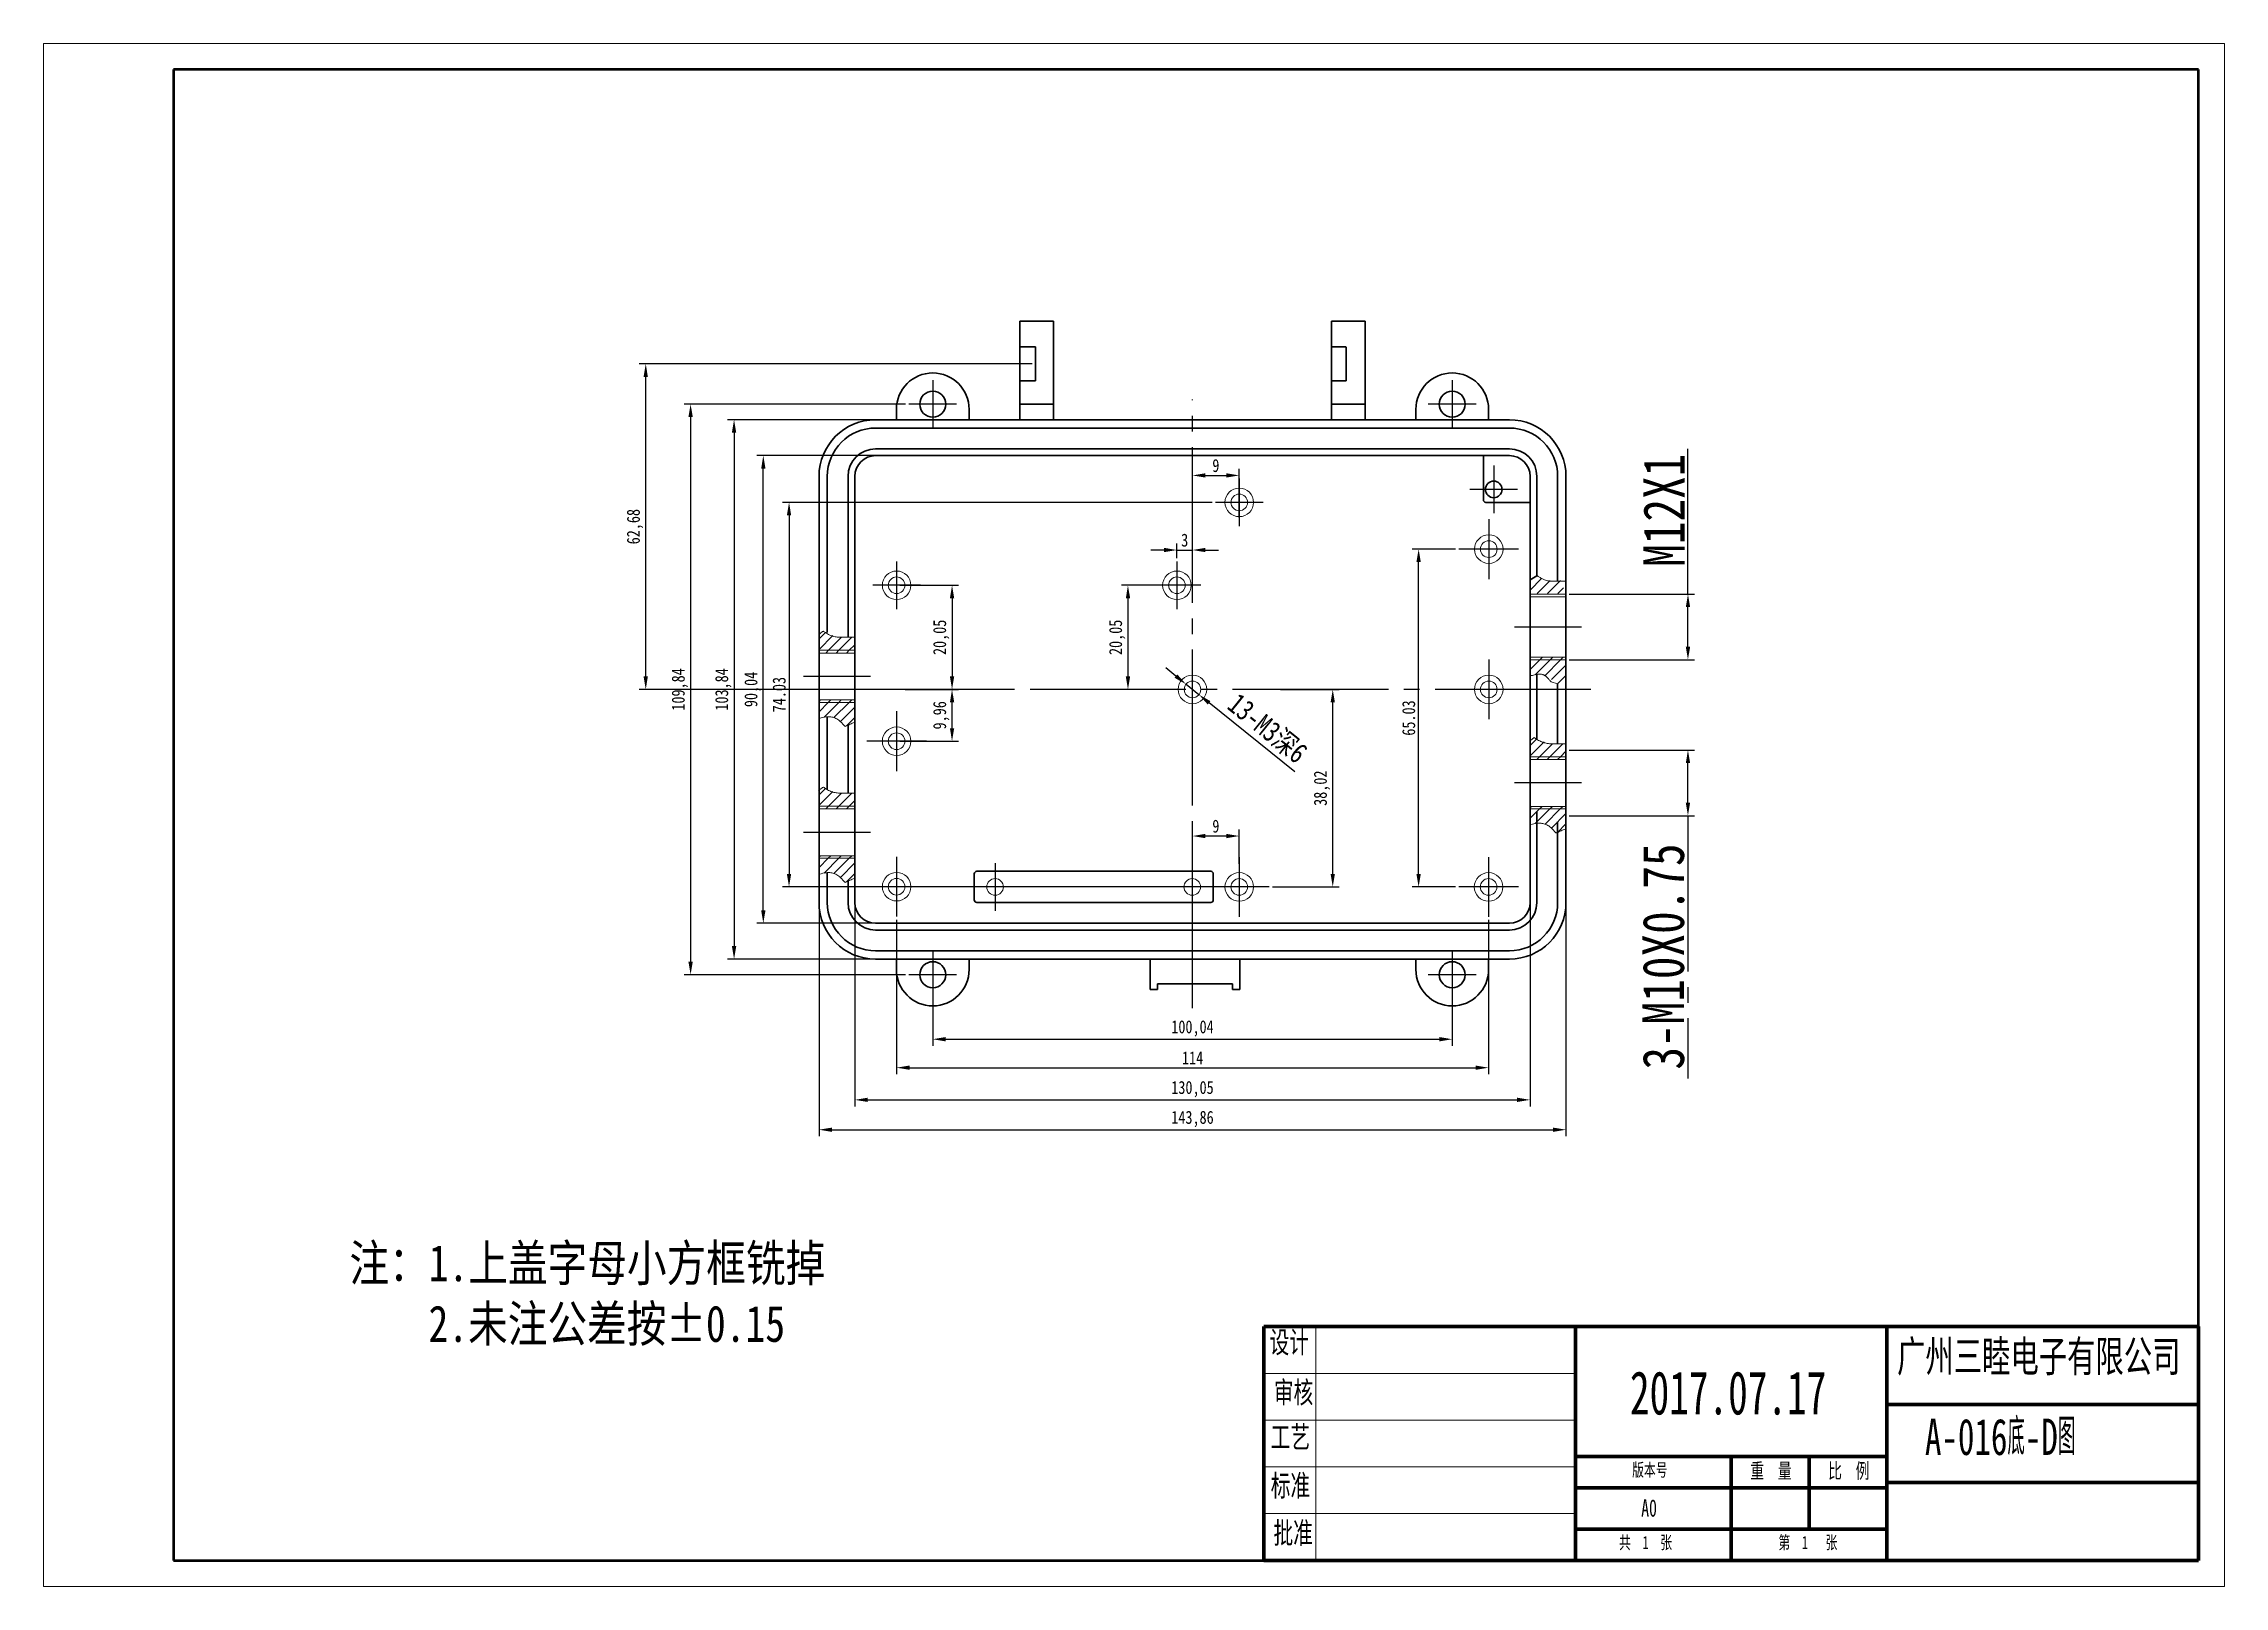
# Model space of a CAD drawing. Header units: millimetres. Extents: x -218 to 202, y -142 to 155.
import ezdxf

# ---------------------------------------------------------------- set-up
doc = ezdxf.new("R2010")
doc.units = ezdxf.units.MM
doc.header["$PDSIZE"] = -5
doc.linetypes.add('EB_DASHDOT', pattern=[39, 30, -3, 3, -3])
doc.layers.get('0').update_dxf_attribs({"lineweight": 0})
doc.layers.get('Defpoints').update_dxf_attribs({"lineweight": 0})
for name, color, linetype, lineweight in [('CAXA0', 7, 'Continuous', 70), ('CAXA1', 1, 'EB_DASHDOT', 25), ('CAXA4', 3, 'Continuous', 25), ('图框_内框线', 5, 'Continuous', 50), ('图框_外框线', 7, 'EB_DASHDOT', 0), ('图框_标题栏属性', 1, 'EB_DASHDOT', 0)]:
    doc.layers.add(name, color=color, linetype=linetype, lineweight=lineweight)
doc.styles.get("Standard").update_dxf_attribs({"font": '', "width": 0.8})
doc.styles.add('工程字', font='')
doc.styles.add('标准', font='', dxfattribs={"width": 0.667})
doc.styles.get('Standard').set_extended_font_data('FangSong_GB2312')
doc.styles.get('工程字').set_extended_font_data('FangSong_GB2312')
doc.styles.get('标准').set_extended_font_data('FangSong_GB2312')
doc.dimstyles.new('ISO-25', dxfattribs={"dimtxt": 5, "dimasz": 2.5, "dimexe": 1.25, "dimexo": 0.625, "dimtad": 1, "dimtih": 1, "dimtoh": 1, "dimdec": 1, "dimzin": 0, "dimdsep": 46, "dimtxsty": '工程字', "dimcen": 0, "dimdle": 5, "dimadec": 0, "dimazin": 0, "dimtfac": 1, "dimtmove": 0, "dimatfit": 3, "dimfxl": 0, "dimarcsym": 0})

# ---------------------------------------------------------------- blocks, each defined once
blk = doc.blocks.new('*D1')
at = {"layer": 'CAXA4', "color": 1, "lineweight": -2}
for p, q in [((0.55, 33), (-1.39, 34.56)), ((2.5, 31.43), (4.99, 29.42)), ((23.45, 14.54), (6.94, 27.85))]:
    blk.add_line(p, q, dxfattribs=at)
at = {"layer": 'CAXA4', "color": 1}
for points in [[(0.29, 32.67), (0.82, 33.32), (2.5, 31.43)], [(7.2, 28.17), (6.68, 27.52), (4.99, 29.42)]]:
    blk.add_solid(points, dxfattribs=at)
at = {"layer": 'Defpoints', "color": 0}
for p in [(2.5, 31.43), (4.99, 29.42)]:
    blk.add_point(p, dxfattribs=at)
at = {"layer": 'CAXA4', "insert": (18.1, 22.81), "char_height": 2.5, "attachment_point": 5, "rotation": 321.1289}
blk.add_mtext('{\\fSimSun|b0|i0|c134|p2;\\H1.6x;13-M3深6}', dxfattribs=at)
blk = doc.blocks.new('*D2')
at = {"layer": 'Defpoints', "color": 0}
for p in [(75.68, 48.76), (99.17, 48.76), (75.68, 36.13)]:
    blk.add_point(p, dxfattribs=at)
at = {"layer": '图框_标题栏属性', "color": 1, "lineweight": -2}
for p, q in [((99.17, 48.76), (99.17, 76.73)), ((76.3, 48.76), (100.42, 48.76)), ((99.17, 38.63), (99.17, 46.26)), ((76.3, 36.13), (100.42, 36.13))]:
    blk.add_line(p, q, dxfattribs=at)
at = {"layer": '图框_标题栏属性', "color": 1}
for points in [[(99.59, 46.26), (98.76, 46.26), (99.17, 48.76)], [(98.76, 38.63), (99.59, 38.63), (99.17, 36.13)]]:
    blk.add_solid(points, dxfattribs=at)
at = {"layer": '图框_标题栏属性', "insert": (94.55, 64.91), "char_height": 2.5, "attachment_point": 5, "rotation": 90}
blk.add_mtext('{\\fFangSong_GB2312|b0|i0|c0|p0;\\H3.2x;M12X1}', dxfattribs=at)
blk = doc.blocks.new('*D4')
at = {"layer": 'Defpoints', "color": 0}
for p in [(75.68, 18.75), (99.17, 18.75), (75.68, 6.11)]:
    blk.add_point(p, dxfattribs=at)
at = {"layer": '图框_标题栏属性', "color": 1, "lineweight": -2}
for p, q in [((76.3, 18.75), (100.42, 18.75)), ((99.17, 8.61), (99.17, 16.25)), ((76.3, 6.11), (100.42, 6.11)), ((99.17, 6.11), (99.17, -44.46))]:
    blk.add_line(p, q, dxfattribs=at)
at = {"layer": '图框_标题栏属性', "color": 1}
for points in [[(99.59, 16.25), (98.76, 16.25), (99.17, 18.75)], [(98.76, 8.61), (99.59, 8.61), (99.17, 6.11)]]:
    blk.add_solid(points, dxfattribs=at)
at = {"layer": '图框_标题栏属性', "insert": (94.48, -21), "char_height": 2.5, "attachment_point": 5, "rotation": 90}
blk.add_mtext('{\\fFangSong_GB2312|b0|i0|c0|p0;\\H3.2x;3-M10X0.75}', dxfattribs=at)
blk = doc.blocks.new('CAXBLOCK32')
at = {"color": 0, "linetype": 'Continuous', "lineweight": 25, "insert": (141.96, -96.2), "char_height": 6, "attachment_point": 1, "style": '标准'}
blk.add_mtext('{\\fMicrosoft YaHei|b0|i0|c134|p34;广州三睦电子有限公司}', dxfattribs=at)
blk = doc.blocks.new('*D7')
at = {"color": 1, "lineweight": -2}
for p, q in [((-61.28, -10.62), (-61.28, -49.84)), ((68.77, -10.62), (68.77, -49.84)), ((-58.78, -48.59), (66.27, -48.59))]:
    blk.add_line(p, q, dxfattribs=at)
at = {"color": 1}
for points in [[(-58.78, -48.17), (-58.78, -49), (-61.28, -48.59)], [(66.27, -49), (66.27, -48.17), (68.77, -48.59)]]:
    blk.add_solid(points, dxfattribs=at)
at = {"layer": 'Defpoints', "color": 0}
for p in [(-61.28, -10), (68.77, -10), (68.77, -48.59)]:
    blk.add_point(p, dxfattribs=at)
at = {"insert": (3.75, -46.52), "char_height": 2.5, "attachment_point": 5}
blk.add_mtext('130,05', dxfattribs=at)
blk = doc.blocks.new('*D8')
at = {"color": 1, "lineweight": -2}
for p, q in [((-46.27, -25.13), (-46.27, -38.17)), ((53.77, -25.13), (53.77, -38.17)), ((-43.77, -36.92), (51.27, -36.92))]:
    blk.add_line(p, q, dxfattribs=at)
at = {"color": 1}
for points in [[(-43.77, -36.5), (-43.77, -37.34), (-46.27, -36.92)], [(51.27, -37.34), (51.27, -36.5), (53.77, -36.92)]]:
    blk.add_solid(points, dxfattribs=at)
at = {"layer": 'Defpoints', "color": 0}
for p in [(-46.27, -24.5), (53.77, -24.5), (53.77, -36.92)]:
    blk.add_point(p, dxfattribs=at)
at = {"insert": (3.75, -34.85), "char_height": 2.5, "attachment_point": 5}
blk.add_mtext('100,04', dxfattribs=at)
blk = doc.blocks.new('*D9')
at = {"color": 1, "lineweight": -2}
for p, q in [((-68.18, -11.22), (-68.18, -55.59)), ((75.68, -11.22), (75.68, -55.59)), ((-65.68, -54.34), (73.18, -54.34))]:
    blk.add_line(p, q, dxfattribs=at)
at = {"color": 1}
for points in [[(-65.68, -53.93), (-65.68, -54.76), (-68.18, -54.34)], [(73.18, -54.76), (73.18, -53.93), (75.68, -54.34)]]:
    blk.add_solid(points, dxfattribs=at)
at = {"layer": 'Defpoints', "color": 0}
for p in [(-68.18, -10.6), (75.68, -10.6), (75.68, -54.34)]:
    blk.add_point(p, dxfattribs=at)
at = {"insert": (3.75, -52.27), "char_height": 2.5, "attachment_point": 5}
blk.add_mtext('143,86', dxfattribs=at)
blk = doc.blocks.new('*D10')
at = {"color": 1, "lineweight": -2}
for p, q in [((-53.23, -13.93), (-53.23, -43.65)), ((60.77, -13.93), (60.77, -43.65)), ((-50.73, -42.4), (58.27, -42.4))]:
    blk.add_line(p, q, dxfattribs=at)
at = {"color": 1}
for points in [[(-50.73, -41.98), (-50.73, -42.81), (-53.23, -42.4)], [(58.27, -42.81), (58.27, -41.98), (60.77, -42.4)]]:
    blk.add_solid(points, dxfattribs=at)
at = {"layer": 'Defpoints', "color": 0}
for p in [(-53.23, -13.3), (60.77, -13.3), (60.77, -42.4)]:
    blk.add_point(p, dxfattribs=at)
at = {"insert": (3.77, -40.52), "char_height": 2.5, "attachment_point": 5}
blk.add_mtext('114', dxfattribs=at)
blk = doc.blocks.new('*D11')
at = {"color": 1, "lineweight": -2}
for p, q in [((-50.59, 30.42), (-41.31, 30.42)), ((-42.56, 22.96), (-42.56, 27.92)), ((-52.61, 20.46), (-41.31, 20.46))]:
    blk.add_line(p, q, dxfattribs=at)
at = {"color": 1}
for points in [[(-42.14, 27.92), (-42.97, 27.92), (-42.56, 30.42)], [(-42.97, 22.96), (-42.14, 22.96), (-42.56, 20.46)]]:
    blk.add_solid(points, dxfattribs=at)
at = {"layer": 'Defpoints', "color": 0}
for p in [(-51.22, 30.42), (-42.56, 30.42), (-53.23, 20.46)]:
    blk.add_point(p, dxfattribs=at)
at = {"insert": (-44.63, 25.44), "char_height": 2.5, "attachment_point": 5, "rotation": 90}
blk.add_mtext('9,96', dxfattribs=at)
blk = doc.blocks.new('*D12')
at = {"color": 1, "lineweight": -2}
for p, q in [((-52.61, 50.47), (-41.31, 50.47)), ((-42.56, 47.97), (-42.56, 32.92)), ((-51.6, 30.42), (-41.31, 30.42))]:
    blk.add_line(p, q, dxfattribs=at)
at = {"color": 1}
for points in [[(-42.14, 47.97), (-42.97, 47.97), (-42.56, 50.47)], [(-42.97, 32.92), (-42.14, 32.92), (-42.56, 30.42)]]:
    blk.add_solid(points, dxfattribs=at)
at = {"layer": 'Defpoints', "color": 0}
for p in [(-53.23, 50.47), (-52.22, 30.42), (-42.56, 30.42)]:
    blk.add_point(p, dxfattribs=at)
at = {"insert": (-44.63, 40.45), "char_height": 2.5, "attachment_point": 5, "rotation": 90}
blk.add_mtext('20,05', dxfattribs=at)
blk = doc.blocks.new('*D13')
at = {"color": 1, "lineweight": -2}
for p, q in [((-1.75, 57.26), (-4.25, 57.26)), ((0.75, 55.7), (0.75, 58.51)), ((0.75, 57.26), (3.75, 57.26)), ((3.75, 55.7), (3.75, 58.51)), ((6.25, 57.26), (8.75, 57.26))]:
    blk.add_line(p, q, dxfattribs=at)
at = {"color": 1}
for points in [[(-1.75, 56.85), (-1.75, 57.68), (0.75, 57.26)], [(6.25, 57.68), (6.25, 56.85), (3.75, 57.26)]]:
    blk.add_solid(points, dxfattribs=at)
at = {"layer": 'Defpoints', "color": 0}
for p in [(0.75, 55.07), (3.75, 57.26), (3.75, 55.07)]:
    blk.add_point(p, dxfattribs=at)
at = {"insert": (2.25, 59.15), "char_height": 2.5, "attachment_point": 5}
blk.add_mtext('3', dxfattribs=at)
blk = doc.blocks.new('*D14')
at = {"color": 1, "lineweight": -2}
for p, q in [((-3.82, 50.47), (-9.93, 50.47)), ((-8.68, 47.97), (-8.68, 32.92)), ((-3.82, 30.42), (-9.93, 30.42))]:
    blk.add_line(p, q, dxfattribs=at)
at = {"color": 1}
for points in [[(-8.26, 47.97), (-9.09, 47.97), (-8.68, 50.47)], [(-9.09, 32.92), (-8.26, 32.92), (-8.68, 30.42)]]:
    blk.add_solid(points, dxfattribs=at)
at = {"layer": 'Defpoints', "color": 0}
for p in [(-3.19, 50.47), (-8.68, 30.42), (-3.19, 30.42)]:
    blk.add_point(p, dxfattribs=at)
at = {"insert": (-10.75, 40.45), "char_height": 2.5, "attachment_point": 5, "rotation": 90}
blk.add_mtext('20,05', dxfattribs=at)
blk = doc.blocks.new('*D15')
at = {"color": 1, "lineweight": -2}
for p, q in [((3.75, 66.02), (3.75, 72.87)), ((6.25, 71.62), (10.25, 71.62)), ((12.75, 63.53), (12.75, 72.87))]:
    blk.add_line(p, q, dxfattribs=at)
at = {"color": 1}
for points in [[(6.25, 72.04), (6.25, 71.21), (3.75, 71.62)], [(10.25, 71.21), (10.25, 72.04), (12.75, 71.62)]]:
    blk.add_solid(points, dxfattribs=at)
at = {"layer": 'Defpoints', "color": 0}
for p in [(12.75, 71.62), (3.75, 65.39), (12.75, 62.9)]:
    blk.add_point(p, dxfattribs=at)
at = {"insert": (8.25, 73.51), "char_height": 2.5, "attachment_point": 5}
blk.add_mtext('9', dxfattribs=at)
blk = doc.blocks.new('*D16')
at = {"color": 1, "lineweight": -2}
for p, q in [((7.53, 66.44), (-75.2, 66.44)), ((-73.95, 63.94), (-73.95, -5.09)), ((8.23, -7.59), (-75.2, -7.59))]:
    blk.add_line(p, q, dxfattribs=at)
at = {"color": 1}
for points in [[(-73.54, 63.94), (-74.37, 63.94), (-73.95, 66.44)], [(-74.37, -5.09), (-73.54, -5.09), (-73.95, -7.59)]]:
    blk.add_solid(points, dxfattribs=at)
at = {"layer": 'Defpoints', "color": 0}
for p in [(8.15, 66.44), (-73.95, -7.59), (8.85, -7.59)]:
    blk.add_point(p, dxfattribs=at)
at = {"insert": (-75.85, 29.42), "char_height": 2.5, "attachment_point": 5, "rotation": 90}
blk.add_mtext('74.03', dxfattribs=at)
blk = doc.blocks.new('*D17')
at = {"color": 1, "lineweight": -2}
for p, q in [((-57.11, 75.44), (-80.16, 75.44)), ((-78.91, -12.1), (-78.91, 72.94)), ((-57.11, -14.6), (-80.16, -14.6))]:
    blk.add_line(p, q, dxfattribs=at)
at = {"color": 1}
for points in [[(-78.49, 72.94), (-79.32, 72.94), (-78.91, 75.44)], [(-79.32, -12.1), (-78.49, -12.1), (-78.91, -14.6)]]:
    blk.add_solid(points, dxfattribs=at)
at = {"layer": 'Defpoints', "color": 0}
for p in [(-78.91, 75.44), (-56.48, 75.44), (-56.48, -14.6)]:
    blk.add_point(p, dxfattribs=at)
at = {"insert": (-80.98, 30.42), "char_height": 2.5, "attachment_point": 5, "rotation": 90}
blk.add_mtext('90,04', dxfattribs=at)
blk = doc.blocks.new('*D18')
at = {"color": 1, "lineweight": -2}
for p, q in [((-51.5, 85.34), (-94.16, 85.34)), ((-92.91, 82.84), (-92.91, -22)), ((-51.5, -24.5), (-94.16, -24.5))]:
    blk.add_line(p, q, dxfattribs=at)
at = {"color": 1}
for points in [[(-92.49, 82.84), (-93.33, 82.84), (-92.91, 85.34)], [(-93.33, -22), (-92.49, -22), (-92.91, -24.5)]]:
    blk.add_solid(points, dxfattribs=at)
at = {"layer": 'Defpoints', "color": 0}
for p in [(-50.87, 85.34), (-92.91, -24.5), (-50.87, -24.5)]:
    blk.add_point(p, dxfattribs=at)
at = {"insert": (-94.98, 30.42), "char_height": 2.5, "attachment_point": 5, "rotation": 90}
blk.add_mtext('109,84', dxfattribs=at)
blk = doc.blocks.new('*D19')
at = {"color": 1, "lineweight": -2}
for p, q in [((-56.62, 82.34), (-85.79, 82.34)), ((-84.54, 79.84), (-84.54, -19)), ((-56.62, -21.5), (-85.79, -21.5))]:
    blk.add_line(p, q, dxfattribs=at)
at = {"color": 1}
for points in [[(-84.12, 79.84), (-84.96, 79.84), (-84.54, 82.34)], [(-84.96, -19), (-84.12, -19), (-84.54, -21.5)]]:
    blk.add_solid(points, dxfattribs=at)
at = {"layer": 'Defpoints', "color": 0}
for p in [(-55.99, 82.34), (-84.54, -21.5), (-55.99, -21.5)]:
    blk.add_point(p, dxfattribs=at)
at = {"insert": (-86.61, 30.42), "char_height": 2.5, "attachment_point": 5, "rotation": 90}
blk.add_mtext('103,84', dxfattribs=at)
blk = doc.blocks.new('*D20')
at = {"color": 1, "lineweight": -2}
for p, q in [((-27.14, 93.1), (-102.8, 93.1)), ((-101.55, 32.92), (-101.55, 90.6)), ((-30.64, 30.42), (-102.8, 30.42))]:
    blk.add_line(p, q, dxfattribs=at)
at = {"color": 1}
for points in [[(-101.14, 90.6), (-101.97, 90.6), (-101.55, 93.1)], [(-101.97, 32.92), (-101.14, 32.92), (-101.55, 30.42)]]:
    blk.add_solid(points, dxfattribs=at)
at = {"layer": 'Defpoints', "color": 0}
for p in [(-101.55, 93.1), (-26.51, 93.1), (-30.01, 30.42)]:
    blk.add_point(p, dxfattribs=at)
at = {"insert": (-103.62, 61.76), "char_height": 2.5, "attachment_point": 5, "rotation": 90}
blk.add_mtext('62,68', dxfattribs=at)
blk = doc.blocks.new('*D21')
at = {"color": 1, "lineweight": -2}
for p, q in [((3.75, -1.57), (3.75, 3.45)), ((10.25, 2.2), (6.25, 2.2)), ((12.75, -3.17), (12.75, 3.45))]:
    blk.add_line(p, q, dxfattribs=at)
at = {"color": 1}
for points in [[(6.25, 2.62), (6.25, 1.78), (3.75, 2.2)], [(10.25, 1.78), (10.25, 2.62), (12.75, 2.2)]]:
    blk.add_solid(points, dxfattribs=at)
at = {"layer": 'Defpoints', "color": 0}
for p in [(3.75, 2.2), (3.75, -2.19), (12.75, -3.79)]:
    blk.add_point(p, dxfattribs=at)
at = {"insert": (8.25, 4.09), "char_height": 2.5, "attachment_point": 5}
blk.add_mtext('9', dxfattribs=at)
blk = doc.blocks.new('*D22')
at = {"color": 1, "lineweight": -2}
for p, q in [((20.73, 30.42), (32.01, 30.42)), ((30.76, -5.09), (30.76, 27.92)), ((19.13, -7.59), (32.01, -7.59))]:
    blk.add_line(p, q, dxfattribs=at)
at = {"color": 1}
for points in [[(31.18, 27.92), (30.35, 27.92), (30.76, 30.42)], [(30.35, -5.09), (31.18, -5.09), (30.76, -7.59)]]:
    blk.add_solid(points, dxfattribs=at)
at = {"layer": 'Defpoints', "color": 0}
for p in [(20.11, 30.42), (30.76, 30.42), (18.5, -7.59)]:
    blk.add_point(p, dxfattribs=at)
at = {"insert": (28.69, 11.41), "char_height": 2.5, "attachment_point": 5, "rotation": 90}
blk.add_mtext('38,02', dxfattribs=at)
blk = doc.blocks.new('*D23')
at = {"color": 1, "lineweight": -2}
for p, q in [((54.4, 57.43), (46.05, 57.43)), ((47.3, -5.09), (47.3, 54.93)), ((54.4, -7.59), (46.05, -7.59))]:
    blk.add_line(p, q, dxfattribs=at)
at = {"color": 1}
for points in [[(47.72, 54.93), (46.88, 54.93), (47.3, 57.43)], [(46.88, -5.09), (47.72, -5.09), (47.3, -7.59)]]:
    blk.add_solid(points, dxfattribs=at)
at = {"layer": 'Defpoints', "color": 0}
for p in [(47.3, 57.43), (55.02, 57.43), (55.02, -7.59)]:
    blk.add_point(p, dxfattribs=at)
at = {"insert": (45.4, 24.92), "char_height": 2.5, "attachment_point": 5, "rotation": 90}
blk.add_mtext('65.03', dxfattribs=at)

msp = doc.modelspace()

# ---------------------------------------------------------------- linework, layer by layer
at = {"linetype": 'Continuous', "lineweight": 0}
for p, q in [((202.484, 154.749), (-217.516, 154.749)), ((-217.516, 154.749), (-217.516, -142.251)), ((202.484, -142.251), (202.484, 154.749)), ((70.991, 51.753), (68.775, 49.536)), ((72.629, 51.39), (70.13, 48.891)), ((74.633, 51.393), (72.131, 48.891)), ((68.775, 48.758), (75.678, 48.758)), ((75.678, 48.229), (68.775, 48.229)), ((75.211, 49.97), (74.132, 48.891)), ((-66.932, 41.383), (-68.181, 40.134)), ((-68.049, 41.139), (-68.181, 41.026)), ((-65.499, 40.815), (-68.181, 38.133)), ((-68.181, 37.954), (-61.279, 37.954)), ((-66.359, 37.954), (-66.888, 37.425)), ((-63.86, 40.453), (-66.359, 37.954)), ((-64.359, 37.954), (-64.888, 37.425)), ((-61.856, 40.456), (-64.359, 37.954)), ((-62.358, 37.954), (-62.887, 37.425)), ((-61.279, 39.033), (-62.358, 37.954)), ((-61.279, 37.425), (-68.181, 37.425)), ((75.678, 36.624), (68.775, 36.624)), ((68.775, 36.125), (75.678, 36.125)), ((70.588, 36.041), (68.794, 34.247)), ((72.589, 36.041), (69.761, 33.213)), ((71.087, 36.54), (70.588, 36.041)), ((74.59, 36.041), (71.669, 33.121)), ((73.088, 36.54), (72.589, 36.041)), ((75.696, 35.147), (72.905, 32.355)), ((75.089, 36.54), (74.59, 36.041)), ((75.696, 33.146), (74.069, 31.519)), ((-67.889, 28.421), (-68.181, 28.129)), ((-61.279, 28.421), (-68.181, 28.421)), ((-68.181, 27.922), (-61.279, 27.922)), ((-66.387, 27.922), (-68.181, 26.128)), ((-64.386, 27.922), (-67.214, 25.095)), ((-65.888, 28.421), (-66.387, 27.922)), ((-62.386, 27.922), (-65.306, 25.002)), ((-63.887, 28.421), (-64.386, 27.922)), ((-61.279, 27.028), (-64.07, 24.237)), ((-61.886, 28.421), (-62.386, 27.922)), ((-61.279, 25.027), (-62.906, 23.4)), ((68.907, 20.631), (68.697, 20.451)), ((70.024, 20.875), (68.775, 19.626)), ((71.457, 20.307), (68.775, 17.625)), ((68.775, 17.446), (75.678, 17.446)), ((75.678, 16.917), (68.775, 16.917)), ((70.597, 17.446), (70.068, 16.917)), ((73.096, 19.945), (70.597, 17.446)), ((72.597, 17.446), (72.068, 16.917)), ((75.1, 19.948), (72.597, 17.446)), ((74.598, 17.446), (74.069, 16.917)), ((75.678, 18.525), (74.598, 17.446)), ((-68.049, 11.127), (-68.259, 10.946)), ((-66.932, 11.371), (-68.181, 10.121)), ((-65.499, 10.803), (-68.181, 8.121)), ((-63.86, 10.441), (-66.359, 7.942)), ((-61.856, 10.444), (-64.359, 7.942)), ((-61.279, 9.021), (-62.358, 7.942)), ((-68.181, 7.942), (-61.279, 7.942)), ((-61.279, 7.413), (-68.181, 7.413)), ((-66.359, 7.942), (-66.888, 7.413)), ((-64.359, 7.942), (-64.888, 7.413)), ((-62.358, 7.942), (-62.887, 7.413)), ((75.678, 7.913), (68.775, 7.913)), ((69.067, 7.913), (68.775, 7.621)), ((70.569, 7.414), (68.775, 5.62)), ((68.775, 7.414), (75.678, 7.414)), ((72.57, 7.414), (69.742, 4.587)), ((71.068, 7.913), (70.569, 7.414)), ((74.571, 7.414), (71.65, 4.494)), ((73.069, 7.913), (72.57, 7.414)), ((75.678, 6.52), (72.886, 3.728)), ((75.678, 4.519), (74.05, 2.892)), ((75.07, 7.913), (74.571, 7.414)), ((-67.889, -1.591), (-68.181, -1.884)), ((-61.279, -1.591), (-68.181, -1.591)), ((-68.181, -2.09), (-61.279, -2.09)), ((-66.387, -2.09), (-68.181, -3.884)), ((-64.386, -2.09), (-67.214, -4.918)), ((-65.888, -1.591), (-66.387, -2.09)), ((-62.386, -2.09), (-65.306, -5.011)), ((-63.887, -1.591), (-64.386, -2.09)), ((-61.279, -2.984), (-64.07, -5.776)), ((-61.886, -1.591), (-62.386, -2.09)), ((-61.279, -4.985), (-62.906, -6.612)), ((-217.516, -142.251), (202.484, -142.251))]:
    msp.add_line(p, q, dxfattribs=at)
at = {"color": 0, "linetype": 'Continuous', "lineweight": 35}
for p, q in [((-29.516, 101.351), (-29.516, 82.343)), ((-23.013, 101.351), (-29.516, 101.351)), ((-23.013, 101.351), (-23.013, 82.343)), ((30.509, 101.351), (30.509, 82.343)), ((30.509, 101.351), (37.012, 101.351)), ((37.012, 101.351), (37.012, 82.343)), ((-26.514, 96.349), (-29.516, 96.349)), ((-26.514, 96.349), (-26.514, 89.846)), ((33.32, 96.349), (30.509, 96.349)), ((33.32, 96.323), (33.32, 89.82)), ((-26.514, 89.846), (-29.516, 89.846)), ((33.32, 89.846), (30.509, 89.846)), ((-53.275, 84.344), (-53.275, 82.343)), ((-39.27, 84.344), (-39.27, 82.343)), ((-29.516, 85.344), (-23.013, 85.344)), ((37.012, 85.344), (30.509, 85.344)), ((46.766, 84.344), (46.766, 82.343)), ((60.771, 84.344), (60.771, 82.343)), ((64.773, 82.343), (-57.277, 82.343)), ((64.773, 80.742), (-57.277, 80.742)), ((-53.275, 82.343), (-39.27, 82.343)), ((-29.516, 82.343), (-23.013, 82.343)), ((37.012, 82.343), (30.509, 82.343)), ((46.766, 82.343), (60.771, 82.343)), ((64.773, 76.741), (-57.277, 76.741)), ((-68.181, -10.595), (-68.181, 71.438)), ((-66.581, 41.383), (-66.581, 71.438)), ((-62.579, 40.456), (-62.579, 71.438)), ((-61.279, -10.595), (-61.279, 71.438)), ((64.773, 75.44), (-57.277, 75.44)), ((59.771, 66.937), (59.771, 75.44)), ((68.775, -10.595), (68.775, 71.438)), ((70.075, 52.27), (70.075, 71.438)), ((74.077, 51.291), (74.077, 71.438)), ((75.678, -10.595), (75.678, 71.438)), ((68.775, 66.436), (60.271, 66.436)), ((68.775, 37.925), (68.775, 46.928)), ((-68.181, 41.026), (-68.181, 26.128)), ((-68.181, 28.421), (-68.181, 37.425)), ((68.775, 37.426), (68.775, 34.32)), ((70.075, 20.875), (70.075, 33.337)), ((74.077, 19.979), (74.077, 31.519)), ((-66.581, 11.137), (-66.581, 25.174)), ((-62.579, 10.456), (-62.579, 23.541)), ((68.775, 20.518), (68.775, 5.62)), ((68.775, 7.913), (68.775, 16.917)), ((-68.181, 11.013), (-68.181, -3.884)), ((-68.181, -1.591), (-68.181, 7.413)), ((68.775, 7.414), (68.775, 4.308)), ((70.075, -10.595), (70.075, 6.92)), ((74.077, -10.595), (74.077, 4.919)), ((-68.181, -2.09), (-68.181, -5.196)), ((-66.581, -10.595), (-66.581, -4.839)), ((-62.579, -10.595), (-62.579, -6.313)), ((-38.269, -10.095), (-38.269, -5.093)), ((7.25, -4.593), (-37.769, -4.593)), ((7.75, -10.095), (7.75, -5.093)), ((7.25, -10.595), (-37.769, -10.595)), ((64.773, -14.597), (-57.277, -14.597)), ((64.773, -15.897), (-57.277, -15.897)), ((64.773, -19.899), (-57.277, -19.899)), ((64.773, -21.5), (-57.277, -21.5)), ((-53.275, -21.5), (-39.27, -21.5)), ((-53.275, -23.5), (-53.275, -21.5)), ((-39.27, -23.5), (-39.27, -21.5)), ((-4.374, -21.503), (-4.374, -27.351)), ((12.871, -21.503), (12.871, -27.351)), ((46.766, -23.5), (46.766, -21.5)), ((46.766, -21.5), (60.771, -21.5)), ((60.771, -23.5), (60.771, -21.5)), ((-4.374, -27.351), (-2.981, -27.351)), ((-2.981, -27.351), (-2.981, -26.237)), ((-2.981, -26.237), (4.265, -26.237)), ((11.477, -26.237), (4.232, -26.237)), ((11.477, -27.351), (11.477, -26.237)), ((12.871, -27.351), (11.477, -27.351))]:
    msp.add_line(p, q, dxfattribs=at)
at = {"color": 5, "linetype": 'Continuous', "lineweight": 35}
for p, q in [((70.075, 52.27), (68.775, 51.519)), ((70.21, 52.27), (70.075, 52.27))]:
    msp.add_line(p, q, dxfattribs=at)
at = {"color": 5, "linetype": 'Continuous', "lineweight": 0}
for p, q in [((-61.279, 40.512), (-61.856, 40.456)), ((68.792, 34.32), (68.775, 34.32)), ((69.249, 33.102), (68.775, 33.102)), ((72.822, 31.89), (74.069, 31.519)), ((-68.181, 27.922), (-68.181, 24.816)), ((-68.164, 24.816), (-68.181, 24.816)), ((75.678, 20.004), (75.1, 19.948)), ((-61.279, 10.5), (-61.856, 10.444)), ((68.792, 4.308), (68.775, 4.308)), ((-68.164, -5.196), (-68.181, -5.196))]:
    msp.add_line(p, q, dxfattribs=at)
for p, q in [((17.485, -101.252), (77.485, -101.252)), ((17.485, -110.252), (77.485, -110.252)), ((17.485, -119.251), (77.485, -119.251)), ((17.485, -128.251), (77.485, -128.251))]:
    msp.add_line(p, q)
at = {"color": 0, "linetype": 'Continuous', "lineweight": 35}
for centre, radius in [((-46.272, 85.344), 2.501), ((53.769, 85.344), 2.501), ((61.772, 68.938), 1.601), ((-46.272, -24.501), 2.501), ((53.769, -24.501), 2.501)]:
    msp.add_circle(centre, radius, dxfattribs=at)
at = {"color": 0, "linetype": 'Continuous', "lineweight": 0}
for centre, radius in [((12.752, 66.437), 2.751), ((-34.267, -7.594), 1.601), ((3.704, -7.594), 1.601), ((12.752, -7.594), 2.751), ((12.752, -7.594), 1.601), ((60.771, -7.594), 2.751), ((60.771, -7.594), 1.601)]:
    msp.add_circle(centre, radius, dxfattribs=at)
at = {"linetype": 'Continuous', "lineweight": 0}
for centre, radius in [((12.752, 66.437), 1.601), ((60.815, 57.433), 2.751), ((60.815, 57.433), 1.601), ((-53.231, 50.471), 2.751), ((-53.231, 50.471), 1.601), ((0.752, 50.471), 2.751), ((0.752, 50.471), 1.601), ((3.747, 30.422), 2.751), ((3.747, 30.422), 1.601), ((60.815, 30.422), 2.751), ((60.815, 30.422), 1.601), ((-53.231, 20.458), 2.751), ((-53.231, 20.458), 1.601), ((-53.231, -7.553), 2.751), ((-53.231, -7.553), 1.601)]:
    msp.add_circle(centre, radius, dxfattribs=at)
at = {"color": 0, "linetype": 'Continuous', "lineweight": 35}
for centre, radius, start, end in [((-46.272, 84.344), 7.003, 0, 180), ((53.769, 84.344), 7.003, 0, 180), ((-57.277, 71.438), 10.904, 90, 180), ((-57.277, 71.438), 9.304, 90, 180), ((64.773, 71.438), 10.904, 0, 90), ((64.773, 71.438), 9.304, 0, 90), ((-57.277, 71.438), 5.302, 90, 180), ((64.773, 71.438), 5.302, 0, 90), ((-57.277, 71.438), 4.002, 90, 180), ((64.773, 71.438), 4.002, 0, 90), ((60.271, 66.937), 0.5, 180, 270), ((-37.769, -5.093), 0.5, 90, 180), ((7.25, -5.093), 0.5, 0, 90), ((-57.277, -10.595), 10.904, 180, 270), ((-57.277, -10.595), 9.304, 180, 270), ((-57.277, -10.595), 5.302, 180, 270), ((-57.277, -10.595), 4.002, 180, 270), ((-37.769, -10.095), 0.5, 180, 270), ((7.25, -10.095), 0.5, 270, 0), ((64.773, -10.595), 4.002, 270, 0), ((64.773, -10.595), 5.302, 270, 0), ((64.773, -10.595), 9.304, 270, 0), ((64.773, -10.595), 10.904, 270, 0), ((-46.272, -23.5), 7.003, 180, 0), ((53.769, -23.5), 7.003, 180, 0)]:
    msp.add_arc(centre, radius, start, end, dxfattribs=at)
at = {"linetype": 'Continuous', "lineweight": 0}
for points, knots in [([(75.626, 51.279), (75.4, 51.27), (75.18, 51.27), (74.709, 51.277), (74.457, 51.285), (74.06, 51.291), (73.909, 51.292), (73.671, 51.288), (73.58, 51.285), (73.389, 51.279), (73.294, 51.275), (72.998, 51.268), (72.787, 51.267), (72.494, 51.291), (72.404, 51.301), (72.058, 51.354), (71.796, 51.425), (71.366, 51.591), (71.194, 51.673), (70.911, 51.83), (70.808, 51.893), (70.618, 52.013), (70.533, 52.067), (70.375, 52.168), (70.3, 52.216), (70.217, 52.266), (70.213, 52.268), (70.21, 52.27)], [0, 0, 0, 0, 0.6827983, 0.6827983, 1.4716635, 1.4716635, 1.9573083, 1.9573083, 2.2550916, 2.2550916, 2.5528749, 2.5528749, 3.1650426, 3.1650426, 3.4096888, 3.4096888, 4.1730689, 4.1730689, 4.7065383, 4.7065383, 5.0507057, 5.0507057, 5.3404621, 5.3404621, 5.6302185, 5.6302185, 5.6431748, 5.6431748, 5.6431748, 5.6431748]), ([(-67.409, 41.647), (-67.478, 41.601), (-67.565, 41.536), (-67.778, 41.368), (-67.907, 41.259), (-68.049, 41.139)], [0, 0, 0, 0, 0.37979965, 0.37979965, 0.81754281, 0.81754281, 0.81754281, 0.81754281]), ([(-61.279, 40.476), (-61.706, 40.459), (-62.097, 40.47), (-62.641, 40.483), (-62.82, 40.487), (-63.132, 40.487), (-63.26, 40.484), (-63.576, 40.474), (-63.757, 40.466), (-64.109, 40.465), (-64.271, 40.468), (-64.584, 40.491), (-64.73, 40.508), (-65.014, 40.554), (-65.155, 40.583), (-65.571, 40.688), (-65.841, 40.783), (-66.258, 40.966), (-66.411, 41.042), (-66.707, 41.206), (-66.838, 41.287), (-67.143, 41.48), (-67.297, 41.581), (-67.409, 41.647)], [0, 0, 0, 0, 1.275748, 1.275748, 1.962883, 1.962883, 2.543445, 2.543445, 3.1240069, 3.1240069, 3.5530503, 3.5530503, 3.8934191, 3.8934191, 4.233788, 4.233788, 4.9145256, 4.9145256, 5.3226051, 5.3226051, 5.7306845, 5.7306845, 6.3905563, 6.3905563, 6.3905563, 6.3905563]), ([(72.822, 31.89), (72.766, 31.948), (72.714, 32.004), (72.604, 32.127), (72.545, 32.194), (72.43, 32.328), (72.372, 32.394), (72.256, 32.524), (72.198, 32.587), (72.068, 32.722), (72.007, 32.783), (71.859, 32.916), (71.773, 32.986), (71.639, 33.076), (71.613, 33.093), (71.554, 33.128), (71.523, 33.145), (71.434, 33.192), (71.374, 33.22), (71.251, 33.268), (71.19, 33.289), (71.003, 33.341), (70.876, 33.363), (70.621, 33.384), (70.495, 33.383), (70.238, 33.364), (70.106, 33.345), (69.851, 33.293), (69.725, 33.26), (69.482, 33.186), (69.364, 33.145), (69.249, 33.102)], [0, 0, 0, 0, 0.2753821, 0.2753821, 0.5507642, 0.5507642, 0.8261463, 0.8261463, 1.0879275, 1.0879275, 1.3497086, 1.3497086, 1.6870771, 1.6870771, 1.7835112, 1.7835112, 1.8799454, 1.8799454, 2.0728138, 2.0728138, 2.2656821, 2.2656821, 2.649153, 2.649153, 3.0326239, 3.0326239, 3.4230124, 3.4230124, 3.8134008, 3.8134008, 4.1633462, 4.1633462, 4.1633462, 4.1633462]), ([(-63.204, 23.296), (-63.262, 23.356), (-63.337, 23.439), (-63.546, 23.678), (-63.691, 23.85), (-64.055, 24.23), (-64.274, 24.441), (-64.691, 24.718), (-64.815, 24.789), (-65.064, 24.911), (-65.192, 24.963), (-65.577, 25.093), (-65.835, 25.143), (-66.333, 25.186), (-66.572, 25.18), (-67.25, 25.111), (-67.653, 24.999), (-68.073, 24.85), (-68.119, 24.833), (-68.164, 24.816)], [0, 0, 0, 0, 0.6097191, 0.6097191, 1.4583949, 1.4583949, 2.3070706, 2.3070706, 2.6268901, 2.6268901, 2.9467096, 2.9467096, 3.5863486, 3.5863486, 4.2259876, 4.2259876, 5.5024658, 5.5024658, 5.6584647, 5.6584647, 5.6584647, 5.6584647]), ([(-61.279, 24.121), (-61.381, 24.08), (-61.486, 24.038), (-61.732, 23.933), (-61.874, 23.869), (-62.139, 23.746), (-62.266, 23.686), (-62.626, 23.518), (-62.842, 23.422), (-63.086, 23.332), (-63.152, 23.311), (-63.204, 23.296)], [0, 0, 0, 0, 0.2814905, 0.2814905, 0.650242, 0.650242, 1.0189935, 1.0189935, 1.7630424, 1.7630424, 2.0958393, 2.0958393, 2.0958393, 2.0958393]), ([(69.547, 21.139), (69.478, 21.093), (69.391, 21.028), (69.178, 20.86), (69.049, 20.751), (68.907, 20.631)], [0, 0, 0, 0, 0.37979965, 0.37979965, 0.81754281, 0.81754281, 0.81754281, 0.81754281]), ([(75.678, 19.968), (75.25, 19.95), (74.859, 19.962), (74.315, 19.975), (74.136, 19.979), (73.824, 19.979), (73.696, 19.976), (73.38, 19.966), (73.199, 19.958), (72.847, 19.957), (72.685, 19.96), (72.372, 19.983), (72.226, 20), (71.942, 20.046), (71.801, 20.075), (71.385, 20.18), (71.115, 20.274), (70.698, 20.458), (70.545, 20.534), (70.249, 20.698), (70.118, 20.779), (69.813, 20.972), (69.659, 21.073), (69.547, 21.139)], [0, 0, 0, 0, 1.275748, 1.275748, 1.962883, 1.962883, 2.543445, 2.543445, 3.1240069, 3.1240069, 3.5530503, 3.5530503, 3.8934191, 3.8934191, 4.233788, 4.233788, 4.9145256, 4.9145256, 5.3226051, 5.3226051, 5.7306845, 5.7306845, 6.3905563, 6.3905563, 6.3905563, 6.3905563]), ([(-67.409, 11.635), (-67.478, 11.589), (-67.565, 11.524), (-67.778, 11.355), (-67.907, 11.247), (-68.049, 11.127)], [0, 0, 0, 0, 0.37979965, 0.37979965, 0.81754281, 0.81754281, 0.81754281, 0.81754281]), ([(-61.279, 10.463), (-61.706, 10.446), (-62.097, 10.458), (-62.641, 10.471), (-62.82, 10.475), (-63.132, 10.475), (-63.26, 10.472), (-63.576, 10.461), (-63.757, 10.454), (-64.109, 10.453), (-64.271, 10.456), (-64.584, 10.479), (-64.73, 10.496), (-65.014, 10.542), (-65.155, 10.571), (-65.571, 10.676), (-65.841, 10.77), (-66.258, 10.953), (-66.411, 11.03), (-66.707, 11.194), (-66.838, 11.275), (-67.143, 11.468), (-67.297, 11.569), (-67.409, 11.635)], [0, 0, 0, 0, 1.275748, 1.275748, 1.962883, 1.962883, 2.543445, 2.543445, 3.1240069, 3.1240069, 3.5530503, 3.5530503, 3.8934191, 3.8934191, 4.233788, 4.233788, 4.9145256, 4.9145256, 5.3226051, 5.3226051, 5.7306845, 5.7306845, 6.3905563, 6.3905563, 6.3905563, 6.3905563]), ([(73.752, 2.788), (73.694, 2.848), (73.619, 2.93), (73.41, 3.17), (73.265, 3.342), (72.901, 3.722), (72.682, 3.933), (72.265, 4.21), (72.141, 4.281), (71.892, 4.403), (71.764, 4.455), (71.379, 4.585), (71.121, 4.635), (70.623, 4.678), (70.384, 4.672), (69.706, 4.603), (69.303, 4.491), (68.883, 4.342), (68.837, 4.325), (68.792, 4.308)], [0, 0, 0, 0, 0.6097191, 0.6097191, 1.4583949, 1.4583949, 2.3070706, 2.3070706, 2.6268901, 2.6268901, 2.9467096, 2.9467096, 3.5863486, 3.5863486, 4.2259876, 4.2259876, 5.5024658, 5.5024658, 5.6584647, 5.6584647, 5.6584647, 5.6584647]), ([(75.678, 3.613), (75.575, 3.572), (75.47, 3.53), (75.224, 3.425), (75.082, 3.361), (74.817, 3.238), (74.691, 3.178), (74.33, 3.01), (74.114, 2.914), (73.87, 2.824), (73.804, 2.803), (73.752, 2.788)], [0, 0, 0, 0, 0.2814905, 0.2814905, 0.650242, 0.650242, 1.0189935, 1.0189935, 1.7630424, 1.7630424, 2.0958393, 2.0958393, 2.0958393, 2.0958393]), ([(-63.204, -6.716), (-63.262, -6.657), (-63.337, -6.574), (-63.546, -6.334), (-63.691, -6.162), (-64.055, -5.783), (-64.274, -5.571), (-64.691, -5.294), (-64.815, -5.223), (-65.064, -5.101), (-65.192, -5.049), (-65.577, -4.919), (-65.835, -4.869), (-66.333, -4.826), (-66.572, -4.832), (-67.25, -4.902), (-67.653, -5.014), (-68.073, -5.162), (-68.119, -5.179), (-68.164, -5.196)], [0, 0, 0, 0, 0.6097191, 0.6097191, 1.4583949, 1.4583949, 2.3070706, 2.3070706, 2.6268901, 2.6268901, 2.9467096, 2.9467096, 3.5863486, 3.5863486, 4.2259876, 4.2259876, 5.5024658, 5.5024658, 5.6584647, 5.6584647, 5.6584647, 5.6584647]), ([(-61.279, -5.892), (-61.381, -5.932), (-61.486, -5.975), (-61.732, -6.079), (-61.874, -6.143), (-62.139, -6.266), (-62.266, -6.326), (-62.626, -6.494), (-62.842, -6.59), (-63.086, -6.68), (-63.152, -6.701), (-63.204, -6.716)], [0, 0, 0, 0, 0.2814905, 0.2814905, 0.650242, 0.650242, 1.0189935, 1.0189935, 1.7630424, 1.7630424, 2.0958393, 2.0958393, 2.0958393, 2.0958393])]:
    msp.add_open_spline(points, degree=3, knots=knots, dxfattribs=at)
at = {"layer": 'CAXA0', "linetype": 'Continuous', "lineweight": 70}
for p, q in [((17.485, -137.251), (17.485, -92.252)), ((17.485, -92.252), (197.484, -92.252)), ((77.485, -92.252), (77.485, -137.251)), ((137.485, -92.252), (137.485, -137.251)), ((197.484, -92.252), (197.484, -137.251)), ((197.484, -107.252), (137.485, -107.252)), ((77.485, -117.251), (137.485, -117.251)), ((107.485, -117.251), (107.485, -137.251)), ((122.485, -117.251), (122.485, -131.251)), ((77.485, -123.251), (137.485, -123.251)), ((197.484, -122.251), (137.485, -122.251)), ((77.485, -131.251), (137.485, -131.251)), ((197.484, -137.251), (17.485, -137.251))]:
    msp.add_line(p, q, dxfattribs=at)
at = {"layer": 'CAXA1', "linetype": 'EB_DASHDOT', "lineweight": 25}
for p, q in [((-46.272, 89.945), (-46.272, 80.743)), ((53.769, 89.945), (53.769, 80.743)), ((-41.672, 85.344), (-50.873, 85.344)), ((58.369, 85.344), (49.168, 85.344)), ((61.772, 73.539), (61.772, 64.337)), ((12.752, 71.037), (12.752, 61.836)), ((66.372, 68.938), (57.171, 68.938)), ((17.352, 66.437), (8.151, 66.437)), ((60.815, 63.184), (60.815, 51.682)), ((-53.231, 55.071), (-53.231, 45.87)), ((0.752, 55.071), (0.752, 45.87)), ((66.566, 57.433), (55.064, 57.433)), ((-48.631, 50.471), (-57.832, 50.471)), ((5.352, 50.471), (-3.849, 50.471)), ((78.678, 42.427), (65.775, 42.427)), ((60.815, 36.173), (60.815, 24.67)), ((80.473, 30.422), (-72.051, 30.422)), ((-58.279, 32.923), (-71.181, 32.923)), ((66.566, 30.422), (55.064, 30.422)), ((-53.231, 26.21), (-53.231, 14.707)), ((-47.48, 20.458), (-58.983, 20.458)), ((78.678, 12.415), (65.775, 12.415)), ((-58.279, 2.911), (-71.181, 2.911)), ((-53.231, -1.802), (-53.231, -13.304)), ((-34.267, -2.993), (-34.267, -12.195)), ((3.704, -2.993), (3.704, -12.195)), ((12.752, -1.843), (12.752, -13.345)), ((60.771, -1.843), (60.771, -13.345)), ((-47.48, -7.553), (-58.983, -7.553)), ((-29.667, -7.594), (-38.868, -7.594)), ((8.305, -7.594), (-0.896, -7.594)), ((18.503, -7.594), (7.001, -7.594)), ((66.523, -7.594), (55.02, -7.594)), ((-46.272, -19.9), (-46.272, -29.102)), ((53.769, -19.9), (53.769, -29.102)), ((-41.672, -24.501), (-50.873, -24.501)), ((58.369, -24.501), (49.168, -24.501))]:
    msp.add_line(p, q, dxfattribs=at)
at = {"layer": 'CAXA1', "color": 1, "linetype": 'EB_DASHDOT', "lineweight": 25}
msp.add_line((3.748, -30.921), (3.748, 86.21), dxfattribs=at)
at = {"layer": '图框_内框线', "linetype": 'Continuous', "lineweight": 50}
for p, q in [((197.484, 149.749), (-192.516, 149.749)), ((-192.516, 149.749), (-192.516, -137.251)), ((197.484, -137.251), (197.484, 149.749)), ((-192.516, -137.251), (197.484, -137.251))]:
    msp.add_line(p, q, dxfattribs=at)
at = {"layer": '图框_外框线', "linetype": 'Continuous', "lineweight": 0}
msp.add_line((27.485, -137.251), (27.485, -92.252), dxfattribs=at)

# ---------------------------------------------------------------- block references
at = {"layer": 'CAXA0', "color": 0, "xscale": 0.9999960000000101, "yscale": 0.9999960000000101, "zscale": 0.9999960000000101}
msp.add_blockref('CAXBLOCK32', (-2.515, 1.248), dxfattribs=at)

# ---------------------------------------------------------------- texts
at = {"insert": (-158.624, -76.507), "char_height": 7, "width": 110.84847, "attachment_point": 1}
msp.add_mtext('注：1.上盖字母小方框铣掉  \\P    2.未注公差按±0.15', dxfattribs=at)
at = {"color": 0, "linetype": 'Continuous', "lineweight": 25, "attachment_point": 1, "style": '标准'}
for s, insert, char_height in [('2017.07.17', (88.003, -100.83), 8.3333), ('A-016{\\Ftxt,gbcbig|c134;底}-D{\\Ftxt,gbcbig|c134;图}', (144.816, -109.957), 6.99997)]:
    msp.add_mtext(s, dxfattribs=dict(at, insert=insert, char_height=char_height))
at = {"layer": 'CAXA0', "linetype": 'Continuous', "lineweight": 25, "attachment_point": 1, "style": '标准'}
for s, insert, char_height in [('设计', (18.597, -93.148), 4.1666), ('审核', (19.422, -102.816), 4.1666), ('工艺', (18.819, -111.417), 4.1666), ('标准', (18.819, -120.751), 4.1666), ('版本号', (88.427, -118.578), 2.5), ('{\\fFangSong_GB2312|b0|i0|c134|p34;重  量}', (111.183, -118.539), 2.91665), ('{\\fFangSong_GB2312|b0|i0|c134|p34;比  例}', (126.183, -118.539), 2.91665), ('A0', (90.17, -125.498), 3.3333), ('批准', (19.348, -129.859), 4.1666), ('共  1  张', (85.899, -132.539), 2.5), ('{\\fFangSong_GB2312|b0|i0|c134|p34;第  1   张}', (116.595, -132.539), 2.49999)]:
    msp.add_mtext(s, dxfattribs=dict(at, insert=insert, char_height=char_height))

# ---------------------------------------------------------------- dimensions: what is measured, and where the dimension line sits
at = {"color": 0}
for base, p1, p2, picture, middle in [((-101.5527, 93.0973), (-30.0126, 30.4216), (-26.5143, 93.0973), '*D20', (-103.6205, 61.7594)), ((-84.54, -21.5), (-55.992, 82.343), (-55.992, -21.5), '*D19', (-86.608, 30.422)), ((-78.908, 75.44), (-56.485, -14.597), (-56.485, 75.44), '*D17', (-80.976, 30.422)), ((-42.558, 30.422), (-53.231, 50.471), (-52.223, 30.422), '*D12', (-44.626, 40.446)), ((-8.678, 30.422), (-3.194, 50.471), (-3.194, 30.422), '*D14', (-10.746, 40.446)), ((-42.558, 30.422), (-53.231, 20.458), (-51.22, 30.422), '*D11', (-44.626, 25.44)), ((30.762, 30.422), (18.503, -7.594), (20.107, 30.422), '*D22', (28.694, 11.414))]:
    dim = msp.add_linear_dim(base=base, p1=p1, p2=p2, angle=90, dimstyle='ISO-25', override={"dimtxt": 2.5, "dimtih": 0, "dimtoh": 0, "dimdec": 2, "dimzin": 8, "dimdsep": 44, "dimtxsty": 'Standard', "dimcen": 2.5, "dimdle": 0, "dimclrd": 1, "dimclre": 1, "dimclrt": 256, "dimtfillclr": 256}, dxfattribs=at)
    dim.commit()
    dim.dimension.update_dxf_attribs({"geometry": picture, "text_midpoint": middle})
dim = msp.add_linear_dim(base=(-92.91162, -24.50089), p1=(-50.87306, 85.34408), p2=(-50.87306, -24.50089), angle=90, dimstyle='ISO-25', override={"dimtxt": 2.5, "dimtih": 0, "dimtoh": 0, "dimdec": 2, "dimzin": 8, "dimdsep": 44, "dimtxsty": 'Standard', "dimcen": 2.5, "dimdle": 0, "dimclrd": 1, "dimclre": 1, "dimclrt": 256, "dimtfillclr": 256}, dxfattribs=at)
dim.commit()
dim.dimension.update_dxf_attribs({"geometry": '*D18', "text_midpoint": (-92.91162, 30.4216), "dimtype": 160})
for base, p1, p2, picture, middle in [((12.752, 71.623), (3.748, 65.391), (12.752, 62.901), '*D15', (8.25, 73.513)), ((3.748, 57.262), (0.752, 55.071), (3.748, 55.071), '*D13', (2.25, 59.151)), ((3.748, 2.202), (12.752, -3.792), (3.748, -2.194), '*D21', (8.25, 4.091)), ((75.678, -54.342), (-68.181, -10.595), (75.678, -10.595), '*D9', (3.748, -52.275)), ((60.771, -42.397), (-53.231, -13.304), (60.771, -13.304), '*D10', (3.77, -40.522))]:
    dim = msp.add_linear_dim(base=base, p1=p1, p2=p2, dimstyle='ISO-25', override={"dimtxt": 2.5, "dimtih": 0, "dimtoh": 0, "dimdec": 2, "dimzin": 8, "dimdsep": 44, "dimtxsty": 'Standard', "dimcen": 2.5, "dimdle": 0, "dimclrd": 1, "dimclre": 1, "dimclrt": 256, "dimtfillclr": 256}, dxfattribs=at)
    dim.commit()
    dim.dimension.update_dxf_attribs({"geometry": picture, "text_midpoint": middle})
for base, p1, p2, text, picture, middle in [((-73.954, -7.594), (8.151, 66.437), (8.853, -7.594), '74.03', '*D16', (-75.851, 29.421)), ((47.301, 57.433), (55.02, -7.594), (55.02, 57.433), '65.03', '*D23', (45.404, 24.92))]:
    dim = msp.add_linear_dim(base=base, p1=p1, p2=p2, angle=90, text=text, dimstyle='ISO-25', override={"dimtxt": 2.5, "dimtih": 0, "dimtoh": 0, "dimdec": 2, "dimzin": 8, "dimdsep": 44, "dimtxsty": 'Standard', "dimcen": 2.5, "dimdle": 0, "dimclrd": 1, "dimclre": 1, "dimclrt": 256, "dimtfillclr": 256}, dxfattribs=at)
    dim.commit()
    dim.dimension.update_dxf_attribs({"geometry": picture, "text_midpoint": middle})
for base, p1, p2, picture, middle in [((68.775, -48.587), (-61.279, -9.995), (68.775, -9.995), '*D7', (3.748, -48.587)), ((53.769, -36.921), (-46.272, -24.501), (53.769, -24.501), '*D8', (3.748, -36.921))]:
    dim = msp.add_linear_dim(base=base, p1=p1, p2=p2, dimstyle='ISO-25', override={"dimtxt": 2.5, "dimtih": 0, "dimtoh": 0, "dimdec": 2, "dimzin": 8, "dimdsep": 44, "dimtxsty": 'Standard', "dimcen": 2.5, "dimdle": 0, "dimclrd": 1, "dimclre": 1, "dimclrt": 256, "dimtfillclr": 256}, dxfattribs=at)
    dim.commit()
    dim.dimension.update_dxf_attribs({"geometry": picture, "text_midpoint": middle, "dimtype": 160})
at = {"layer": 'CAXA4', "color": 0}
dim = msp.add_diameter_dim_2p(p1=(2.5, 31.426), p2=(4.993, 29.417), text='{\\fSimSun|b0|i0|c134|p2;\\H1.6x;13-M3深6}', dimstyle='ISO-25', override={"dimtxt": 2.5, "dimtih": 0, "dimtoh": 0, "dimdec": 2, "dimzin": 8, "dimdsep": 44, "dimtxsty": 'Standard', "dimcen": 2.5, "dimdle": 0, "dimclrd": 1, "dimclre": 1, "dimclrt": 256, "dimtfillclr": 256}, dxfattribs=at)
dim.commit()
dim.dimension.update_dxf_attribs({"geometry": '*D1', "text_midpoint": (11.221, 24.397), "dimtype": 163})
at = {"layer": '图框_标题栏属性', "color": 0}
for base, p1, p2, text, picture, middle in [((99.173, 48.758), (75.678, 36.125), (75.678, 48.758), '{\\fFangSong_GB2312|b0|i0|c0|p0;\\H3.2x;M12X1}', '*D2', (99.173, 64.912)), ((99.173, 18.746), (75.678, 6.114), (75.678, 18.746), '{\\fFangSong_GB2312|b0|i0|c0|p0;\\H3.2x;3-M10X0.75}', '*D4', (99.173, -20.998))]:
    dim = msp.add_linear_dim(base=base, p1=p1, p2=p2, angle=90, text=text, dimstyle='ISO-25', override={"dimtxt": 2.5, "dimtih": 0, "dimtoh": 0, "dimdec": 2, "dimzin": 8, "dimdsep": 44, "dimtxsty": 'Standard', "dimcen": 2.5, "dimdle": 0, "dimclrd": 1, "dimclre": 1, "dimclrt": 256, "dimtfillclr": 256}, dxfattribs=at)
    dim.commit()
    dim.dimension.update_dxf_attribs({"geometry": picture, "text_midpoint": middle, "dimtype": 160})

doc.saveas('drawing.dxf')
